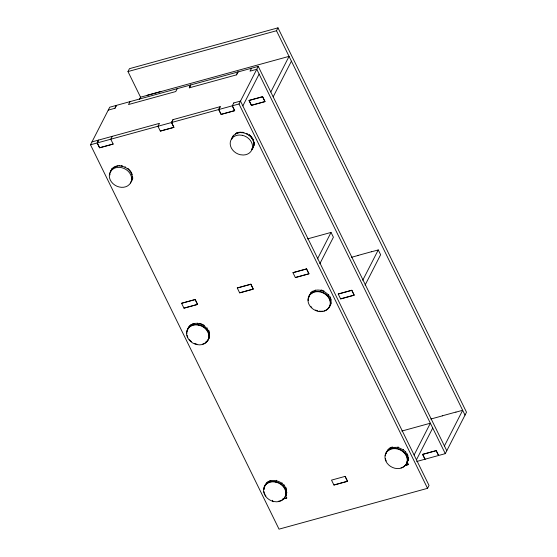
<?xml version="1.0" encoding="UTF-8"?>
<svg xmlns="http://www.w3.org/2000/svg" width="557" height="557" viewBox="0 0 557 557"><rect width="100%" height="100%" fill="white"/><g stroke="black" fill="none" stroke-linecap="round" stroke-linejoin="round"><path stroke-width="0.84" d="M110.154 172.802L112.152 168.625L115.995 166.195M130.345 183.002L131.703 180.886L132.496 176.708M132.559 178.01L131.703 180.886M231.663 139.396L232.304 137.342M187.208 331.143C187.632 328.47 189.122 325.991 191.406 324.508L189.206 326.576M253.853 142.042L253.978 144.632L253.219 147.487L254.069 144.611L253.943 142M205.63 342.172C216.931 334.158 201.279 318.131 191.19 324.933M209.613 336.358L208.972 338.412M308.724 297.744L309.574 294.869M264.401 487.271L265.048 485.217M329.131 307.13C337.11 296.693 318.994 284.049 310.715 293.177L312.233 291.673L312.017 292.098M331.13 302.952L330.482 305.013M285.957 495.354L286.813 492.485L285.734 495.8L286.173 494.929M385.917 453.871L386.558 451.818M407.466 461.955L408.323 459.086L408.225 457.123M404.5 465.659L408.323 464.608L407.244 462.401L408.323 459.086M233.745 102.941L240.492 101.082L429.022 485.439L427.546 488.329L279.029 529.15L90.499 144.792L109.729 107.216L258.246 66.394L446.777 450.745M140.622 97.343L127.978 71.561L129.454 68.671L277.971 27.85L466.501 412.208L445.294 453.642L416.713 461.495M114.937 108.267L116.413 105.377L115 108.253L108.253 110.105M112.298 136.319L110.752 139.229L113.21 144.082L99.571 147.828L97.183 142.961L98.666 140.065L97.252 142.94L99.606 147.744L113.113 144.033M130.053 101.632L128.507 104.542L175.761 91.55L177.237 88.66M139.382 99.459L140.545 97.19L289.062 56.361L270.813 92.016M110.578 171.166L112.152 168.625M113.238 167.97L113.454 167.546M111.936 169.05L114.136 166.982M113.92 167.406L119.414 165.533M119.198 165.958L122.129 166.244L122.345 165.826L120.883 165.68M122.129 166.244L124.998 167.204L125.214 166.78M132.343 178.435C132.615 174.62 130.533 171.062 127.595 168.764L127.818 168.339L129.44 169.878M129.76 170.818L129.976 170.393M131.334 173.22L131.549 172.802L132.211 174.752M189.262 87.839L190.738 84.949L189.324 87.818L236.516 74.854L237.992 71.957M173.053 119.623L171.577 122.512L173.868 127.33L160.367 131.041M220.175 106.665L218.699 109.555L221.087 114.429L234.72 110.676L232.332 105.809M236.447 74.868L237.93 71.978M233.815 102.92L232.262 105.83L234.622 110.634L221.122 114.345L218.762 109.541L220.245 106.652L172.99 119.637L171.507 122.526L173.965 127.379L160.325 131.125L157.937 126.258L159.49 123.348L91.982 141.903M251.562 68.233L250.016 71.143L256.77 69.284L445.294 453.642M90.499 144.792L239.016 103.971L258.246 66.394M127.978 71.561L276.488 30.739L277.971 27.85M242.852 105.886L259.123 74.088M233.508 135.692L233.662 135.226M235.479 134.063L235.646 133.583A11.558 9.56 27.1 0 1 237.47 132.719M233.446 135.65L235.43 134.007L240.923 132.134M240.721 132.622L240.916 132.239M241.717 132.657L241.933 132.232M241.724 132.726L241.919 132.336L243.834 132.524M246.479 133.861L246.723 133.381M249.063 135.414L249.327 134.94L250.949 136.479M251.214 137.447L251.486 136.994M273.174 96.821L291.415 61.166M252.781 139.842L251.409 137.064L249.264 135.024M254.069 144.611L253.853 145.036L253.066 139.396L252.279 138.199M253.776 145.022L253.978 144.632M253.15 147.452L253.344 147.069L251.994 149.172M193.662 323.882L193.885 323.457L192.026 324.244M197.477 323.582L197.693 323.157M199.399 323.777L199.615 323.352L201.766 324.07M202.261 324.731L202.483 324.306L204.433 325.476M207.03 328.345L207.246 327.92M209.488 333.351L208.819 330.329M317.483 258.921L331.046 232.422L333.399 237.226L319.836 263.726M312.7 291.534L312.916 291.109M315.178 290.482L315.394 290.058M320.909 290.371L321.124 289.953L323.276 290.67M323.777 291.332L323.993 290.907M328.539 294.945L328.755 294.521M330.997 299.951L330.336 296.93M362.732 280.275L378.259 249.933L380.619 254.737L365.093 285.08M267.485 482.446L267.708 482.021L266.183 483.518C273.202 476.263 287.315 482.989 286.59 492.91M268.168 481.882L268.39 481.457M270.646 480.823L270.862 480.399L269.01 481.192M276.383 480.719L276.599 480.294M281.849 483.232L282.065 482.808M284.014 485.286L284.23 484.862M285.588 487.695L285.804 487.271L286.465 490.292M387.7 450.119L389.9 448.058L392.379 446.999L387.7 450.119L386.342 452.235M389.002 449.046L389.218 448.622M389.684 448.476L389.9 448.058M392.163 447.424L397.893 447.32L398.109 446.895M408.107 459.511C408.378 455.696 406.297 452.138 403.359 449.833L403.574 449.408M405.524 451.887L405.74 451.462M407.097 454.296L407.313 453.871L407.975 455.821M407.244 462.401L407.682 461.53M414.102 455.006L430.373 423.209L401.827 431.055M416.455 459.81L432.726 428.013M444.416 445.941L462.665 410.293L455.911 412.145M232.088 137.767L233.703 135.309M251.861 149.603L253.435 147.062M188.064 328.268L189.422 326.151M309.358 295.294L310.931 292.752M264.833 485.641L266.406 483.1M327.203 309.274L328.498 308.202A11.558 9.56 27.1 0 0 326.903 295.022A11.558 9.56 27.1 0 0 312.178 292.71L310.207 294.34A11.558 9.56 27.1 0 0 308.348 298.044M404.18 466.216L405.475 465.144A11.558 9.56 27.1 0 0 403.881 451.964A11.558 9.56 27.1 0 0 389.162 449.652L387.185 451.288A11.558 9.56 27.1 0 0 385.841 453.391M235.646 133.583L237.505 132.789M235.674 133.68L237.526 132.893M307.485 238.904L331.046 232.422M181.652 303.3L195.159 299.589L197.512 304.394L184.012 308.105M237.345 287.99L250.845 284.279L253.205 289.083L239.705 292.794M293.038 272.679L306.538 268.968L308.898 273.772L295.398 277.483M357.907 255.454L371.547 251.708M351.39 257.32L358.012 255.503M371.512 251.792L378.259 249.933M338.287 294.04L351.787 290.329L354.141 295.133L340.64 298.844M442.314 415.814L455.946 412.062M430.805 419.045L442.411 415.856M282.74 499.051L286.716 497.958M333.97 484.973L347.471 481.262L345.11 476.458M405.05 465.436L408.225 464.559L406.882 461.816M282.984 499.058L286.813 498.007L285.365 495.215M239.524 132.329L238.124 132.531A11.558 9.56 27.1 0 1 239.482 132.239M238.138 132.629L240.22 132.336M116.615 165.93L118.014 165.728M242.539 132.287L243.855 132.42M240.708 132.559C245.686 132.566 250.539 135.386 252.85 139.821M397.893 447.32L403.359 449.833M246.681 133.478L247.969 134.251M124.998 167.204L127.595 168.764M130.373 170.992L131.16 172.197M276.488 30.739L465.018 415.097M438.61 455.473L436.222 450.606L422.589 454.359L424.977 459.226M438.547 455.494L436.187 450.69L422.686 454.401L425.047 459.205M239.016 103.971L427.546 488.329M160.834 91.536L147.194 95.289M272.457 500.283L273.174 501.753M252.975 139.459L253.63 141.394M264.192 488.085L264.255 489.394M109.938 173.617L110.001 174.919M326.52 309.831A11.558 9.56 27.1 0 1 324.063 310.883M322.698 311.161A11.558 9.56 27.1 0 1 319.098 311.119M317.643 310.806A11.558 9.56 27.1 0 1 315.52 310.033M311.802 307.52A11.558 9.56 27.1 0 1 310.792 306.447M308.223 300.599A11.558 9.56 27.1 0 1 308.223 298.879M403.505 466.773A11.558 9.56 27.1 0 1 401.047 467.824M386.21 461.001A11.558 9.56 27.1 0 1 385.333 458.418M385.207 455.821A11.558 9.56 27.1 0 1 385.548 454.171M206.487 342.012A11.558 9.56 27.1 0 1 202.651 344.087M196.955 344.191A11.558 9.56 27.1 0 1 194.804 343.537M191.524 341.692A11.558 9.56 27.1 0 1 189.373 339.652M187.813 337.264A11.558 9.56 27.1 0 1 187.082 335.328M186.811 333.81A11.558 9.56 27.1 0 1 196.001 324.473L198.919 324.766A11.558 9.56 27.1 0 1 207.079 341.406M232.339 137.3A11.558 9.56 27.1 0 1 233.167 135.852M249.244 134.912A11.558 9.56 27.1 0 1 250.908 136.402M251.841 137.523A11.558 9.56 27.1 0 1 253.686 141.276M253.832 141.924A11.558 9.56 27.1 0 1 251.98 149.06M283.471 498.954A11.558 9.56 27.1 0 1 278.27 501.314M265.912 496.029A11.558 9.56 27.1 0 1 265.125 494.825M264.791 494.205A11.558 9.56 27.1 0 1 263.921 491.622M263.795 489.025A11.558 9.56 27.1 0 1 272.986 481.422L275.903 481.708A11.558 9.56 27.1 0 1 284.063 498.355M408.615 458.94A11.558 9.56 27.1 0 1 408.107 460.535M132.851 177.864A11.558 9.56 27.1 0 1 132.343 179.465M113.301 168.778L111.323 170.407A11.558 9.56 27.1 0 0 112.918 183.587A11.558 9.56 27.1 0 0 127.644 185.899L129.614 184.263A11.558 9.56 27.1 0 0 128.019 171.09A11.558 9.56 27.1 0 0 113.301 168.778M311.976 293.093L310.005 294.723A11.558 9.56 27.1 0 0 311.6 307.903A11.558 9.56 27.1 0 0 326.325 310.214L328.296 308.585A11.558 9.56 27.1 0 0 326.701 295.405A11.558 9.56 27.1 0 0 311.976 293.093M388.96 450.042L386.99 451.671A11.558 9.56 27.1 0 0 388.584 464.851A11.558 9.56 27.1 0 0 403.31 467.163L405.28 465.534A11.558 9.56 27.1 0 0 403.686 452.354A11.558 9.56 27.1 0 0 388.96 450.042M262.619 96.681L248.986 100.427L251.402 105.364L265.041 101.611L262.619 96.681M262.584 96.765L249.083 100.476L251.437 105.28L264.944 101.569L262.584 96.765M195.194 299.506L181.554 303.252L183.977 308.181L197.61 304.435L195.194 299.506M250.887 284.195L237.247 287.941L239.67 292.878L253.303 289.125L250.887 284.195M306.58 268.885L292.94 272.638L295.363 277.567L308.996 273.821L306.58 268.885M351.822 290.253L338.19 293.999L340.606 298.928L354.245 295.182L351.822 290.253M345.152 476.374L331.512 480.12L333.935 485.056L347.568 481.304L345.152 476.374M242.337 135.302L239.419 135.017A11.558 9.56 27.1 0 0 230.194 143.915A11.558 9.56 27.1 0 0 240.373 154.735L243.284 155.02A11.558 9.56 27.1 0 0 252.516 146.122A11.558 9.56 27.1 0 0 242.337 135.302M198.724 325.149L195.806 324.863A11.558 9.56 27.1 0 0 186.581 333.754A11.558 9.56 27.1 0 0 196.76 344.574L199.671 344.867A11.558 9.56 27.1 0 0 208.896 335.968A11.558 9.56 27.1 0 0 198.724 325.149M275.701 482.097L272.791 481.805A11.558 9.56 27.1 0 0 263.565 490.703A11.558 9.56 27.1 0 0 273.738 501.523L276.655 501.808A11.558 9.56 27.1 0 0 285.88 492.917A11.558 9.56 27.1 0 0 275.701 482.097"/></g></svg>
